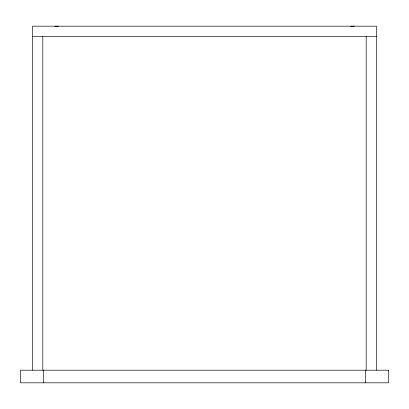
<?xml version="1.0" encoding="UTF-8"?>
<svg xmlns="http://www.w3.org/2000/svg" width="409" height="409" viewBox="0 0 409 409"><rect width="100%" height="100%" fill="white"/><g stroke="black" fill="none" stroke-linecap="round" stroke-linejoin="round"><path stroke-width="0.61" d="M32.49 36.503L376.51 36.503M376.51 370.201L376.51 26.181L32.49 26.181L32.49 370.201M366.188 36.503L366.188 370.201M365.615 370.201L365.615 382.819M43.385 370.201L43.385 382.819M42.812 36.503L42.812 370.201M350.636 26.253A22.935 22.935 0 0 1 354.22 26.253M54.78 26.253A22.935 22.935 0 0 1 58.364 26.253M388.55 370.201L20.45 370.201L20.45 382.819L388.55 382.819L388.55 370.201"/></g></svg>
